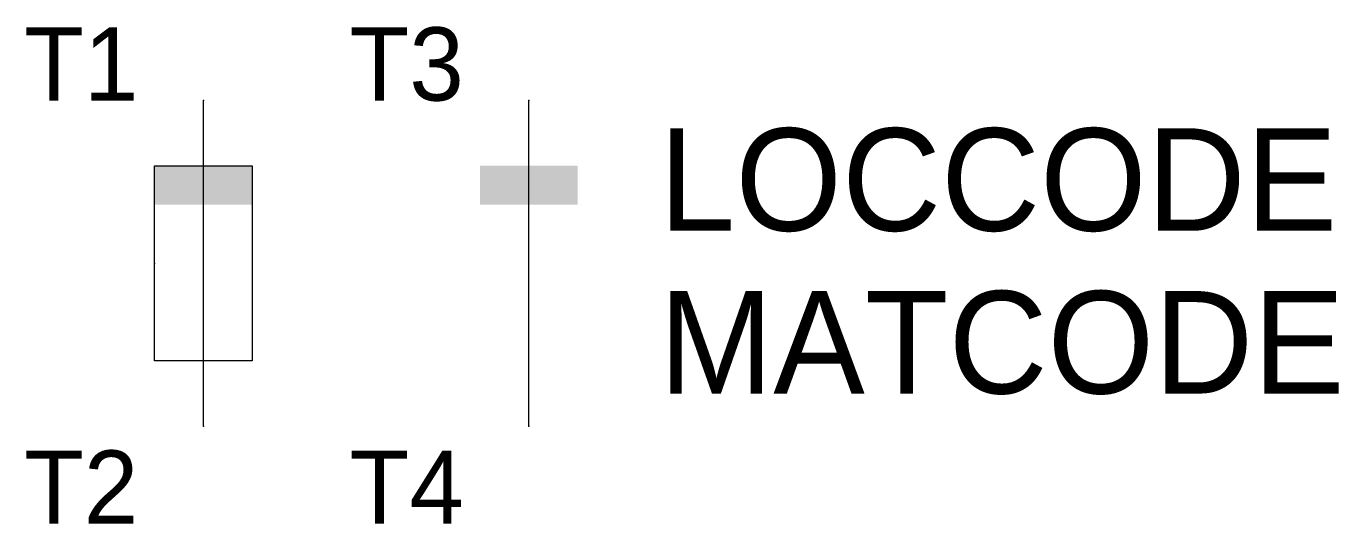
# Model space of a CAD drawing. Extents: x -5.4 to 34.9, y -8 to 7.3.
import ezdxf
from ezdxf.enums import TextEntityAlignment as Align

# ---------------------------------------------------------------- set-up
doc = ezdxf.new("R2010")
doc.units = 0
doc.linetypes.add('DASHED', pattern=[0])
doc.layers.get('0').update_dxf_attribs({"linetype": 'CONTINUOUS'})
for name, color, linetype in [('A', 7, 'CONTINUOUS'), ('C', 6, 'CONTINUOUS'), ('T2', 1, 'CONTINUOUS')]:
    doc.layers.add(name, color=color, linetype=linetype)

msp = doc.modelspace()

# ---------------------------------------------------------------- linework, layer by layer
at = {"color": 0}
for p, q in [((0, -5), (0, 5)), ((10, -5), (10, 5))]:
    msp.add_line(p, q, dxfattribs=at)
msp.add_lwpolyline([(-1.5, 3), (1.5, 3), (1.5, -3), (-1.5, -3)], close=True, dxfattribs=at)
for points in [[(-1.5, 1.8), (1.5, 1.8), (-1.5, 3), (1.5, 3)], [(8.5, 1.8), (11.5, 1.8), (8.5, 3), (11.5, 3)]]:
    msp.add_solid(points, dxfattribs=at)
at = {"layer": 'A', "color": 0, "linetype": 'DASHED'}
msp.add_point((-1.5, 0), dxfattribs=at)
at = {"layer": 'C', "color": 0, "linetype": 'DASHED'}
for p in [(0, 5), (0, -5)]:
    msp.add_point(p, dxfattribs=at)
at = {"layer": 'C', "color": 0}
for p in [(10, 5), (10, -5)]:
    msp.add_point(p, dxfattribs=at)

# ---------------------------------------------------------------- texts
at = {"color": 0, "linetype": 'CONTINUOUS'}
for tag, p in [('LOCCODE', (14, 1)), ('MATCODE', (14, -4))]:
    msp.add_attdef(tag, p, '', height=3.15, dxfattribs=at)
at = {"layer": 'T2', "color": 0, "linetype": 'CONTINUOUS'}
for tag, p in [('T3', (8, 5)), ('T1', (-2, 5)), ('T2', (-2, -8)), ('T4', (8, -8))]:
    msp.add_attdef(tag, text='', height=2.25, dxfattribs=at).set_placement(p, align=Align.RIGHT)

doc.saveas('drawing.dxf')
